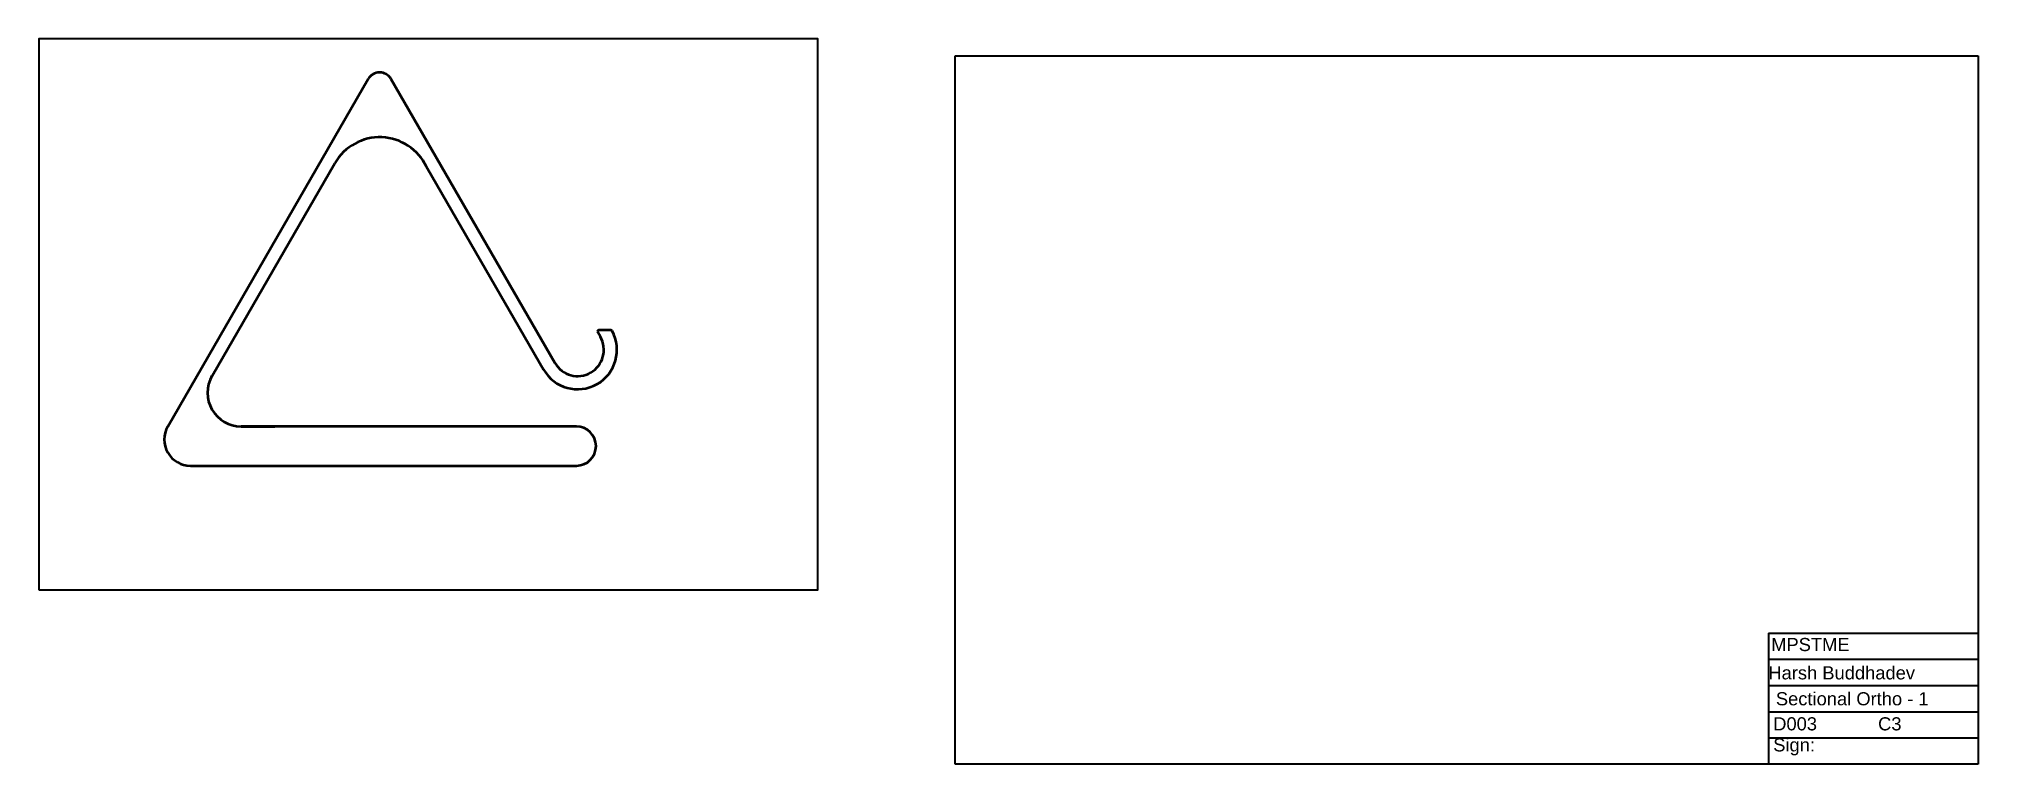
# Model space of a CAD drawing. Header units: millimetres. Extents: x 0 to 739, y -66 to 210.
import ezdxf

# ---------------------------------------------------------------- set-up
doc = ezdxf.new("R2010")
doc.units = ezdxf.units.MM
doc.header["$LTSCALE"] = 0.5
doc.layers.get('0').update_dxf_attribs({"lineweight": 40})
doc.layers.add('Visible', color=7, linetype='Continuous', lineweight=50)
doc.styles.get("Standard").update_dxf_attribs({"font": 'arial.ttf'})

msp = doc.modelspace()

# ---------------------------------------------------------------- linework, layer by layer
for p, q in [((349.4, 203.52), (739.4, 203.52)), ((349.4, -66.48), (349.4, 203.52)), ((739.4, 203.52), (739.4, -66.48)), ((659.4, -16.48), (739.4, -16.48)), ((659.4, -16.48), (659.4, -66.48)), ((659.4, -26.48), (739.4, -26.48)), ((659.4, -36.48), (739.4, -36.48)), ((659.4, -46.48), (739.4, -46.48)), ((659.4, -56.48), (739.4, -56.48)), ((739.4, -66.48), (349.4, -66.48))]:
    msp.add_line(p, q)
msp.add_lwpolyline([(0, 0), (297, 0), (297, 210), (0, 210)], close=True)
at = {"layer": 'Visible'}
for p, q in [((49.17, 62.29), (125.61, 194.69)), ((134.27, 194.69), (196.77, 86.44)), ((146.26, 163.93), (192.44, 83.94)), ((66.04, 81.51), (112.85, 162.59)), ((214.09, 96.44), (213.08, 98.19)), ((218.13, 98.94), (213.51, 98.94)), ((204.94, 62.29), (77.13, 62.29)), ((77.13, 62.29), (89.94, 62.29)), ((57.83, 47.29), (204.94, 47.29))]:
    msp.add_line(p, q, dxfattribs=at)
for centre, radius, start, end in [((129.94, 192.19), 5, 30, 150), ((129.98, 152.7), 19.78, 25.4082, 150), ((205.43, 91.44), 15, 210, 28.86573), ((205.43, 91.44), 10, 210, 30), ((213.51, 98.44), 0.5, 90, 210), ((218.13, 98.44), 0.5, 28.86573, 90), ((77.13, 75.1), 12.81, 150, 270), ((57.83, 57.29), 10, 150, 270), ((204.94, 54.79), 7.5, 270, 90)]:
    msp.add_arc(centre, radius, start, end, dxfattribs=at)

# ---------------------------------------------------------------- texts
for s, p in [('MPSTME', (660.48, -23.37)), ('Harsh Buddhadev', (659.4, -34.16)), ('Sectional Ortho - 1', (662.26, -44.04)), ('D003            C3', (661.25, -53.59)), ('Sign:', (661.25, -61.62))]:
    msp.add_text(s, height=5).set_placement(p)

doc.saveas('drawing.dxf')
